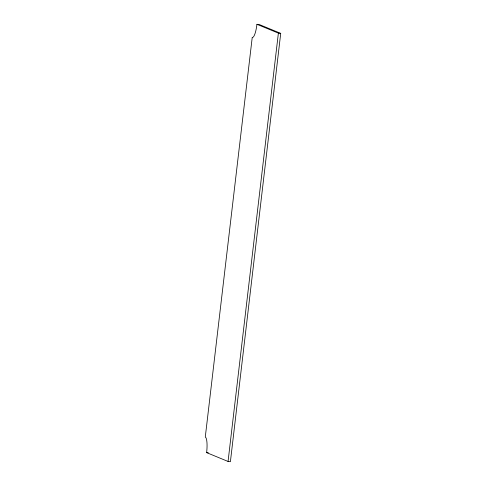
<?xml version="1.0" encoding="UTF-8"?>
<svg xmlns="http://www.w3.org/2000/svg" width="486" height="486" viewBox="0 0 486 486"><rect width="100%" height="100%" fill="white"/><g stroke="black" fill="none" stroke-linecap="round" stroke-linejoin="round"><path stroke-width="0.73" d="M228.062 461.457L278.381 33.133L256.942 24.3A14.446 3.147 -84.1 0 1 252.234 37.373L205.28 437.06A14.446 3.147 -84.1 0 1 206.629 452.624L228.062 461.457L230.4 461.7L280.72 33.376L259.281 24.543L256.942 24.3M278.381 33.133L280.72 33.376M206.629 452.624L208.379 452.806"/></g></svg>
